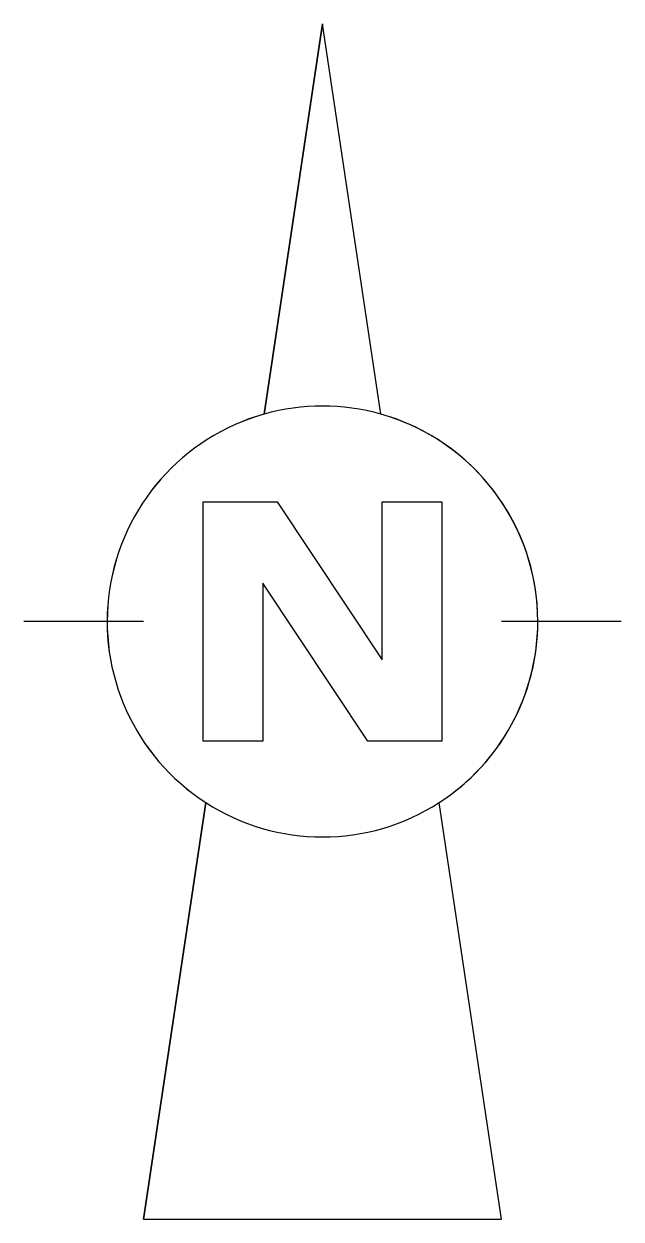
# Model space of a CAD drawing. Extents: x -0.47 to 0.47, y -0.94 to 0.94.
import ezdxf

# ---------------------------------------------------------------- set-up
doc = ezdxf.new("R2010")
doc.units = 0
doc.header["$LTSCALE"] = 0.375
doc.linetypes.add('PTS_EXT', pattern=[0])
doc.layers.get('0').update_dxf_attribs({"linetype": 'CONTINUOUS'})
doc.layers.add('PERIM_TRAMA', color=7, linetype='CONTINUOUS')

msp = doc.modelspace()

# ---------------------------------------------------------------- linework, layer by layer
at = {"color": 0, "linetype": 'CONTINUOUS'}
for p, q in [((-0.0925, 0.3277), (0, 0.9445)), ((0.0925, 0.3277), (0, 0.9445)), ((-0.1889, 0.1889), (-0.0717, 0.1889)), ((-0.1889, -0.1889), (-0.1889, 0.1889)), ((-0.0717, 0.1889), (0.0944, -0.0604)), ((0.0944, 0.1889), (0.1889, 0.1889)), ((0.0944, -0.0604), (0.0944, 0.1889)), ((0.1889, 0.1889), (0.1889, -0.1889)), ((-0.0944, 0.0604), (-0.0944, -0.1889)), ((0.0717, -0.1889), (-0.0944, 0.0604)), ((-0.2833, 0), (-0.4722, 0)), ((0.4722, 0), (0.2833, 0)), ((-0.0944, -0.1889), (-0.1889, -0.1889)), ((0.1889, -0.1889), (0.0717, -0.1889)), ((-0.2833, -0.9445), (-0.1846, -0.2862)), ((0.2833, -0.9445), (0.1846, -0.2862)), ((-0.2833, -0.9445), (0.2833, -0.9445))]:
    msp.add_line(p, q, dxfattribs=at)
for start, end in [(74.2366, 105.763), (105.763, 237.175), (0, 74.2366), (302.825, 0), (237.175, 302.825)]:
    msp.add_arc((0, 0), 0.3405, start, end, dxfattribs=at)
at = {"layer": 'PERIM_TRAMA', "color": 0, "linetype": 'PTS_EXT'}
msp.add_lwpolyline([(0.0925, 0.3277), (0, 0.9445), (-0.0925, 0.3277, 0.645783), (-0.1846, -0.2862), (-0.2833, -0.9445), (0.2833, -0.9445), (0.1846, -0.2862, 0.645757), (0.0925, 0.3277)], format="xyb", close=True, dxfattribs=at)

doc.saveas('drawing.dxf')
